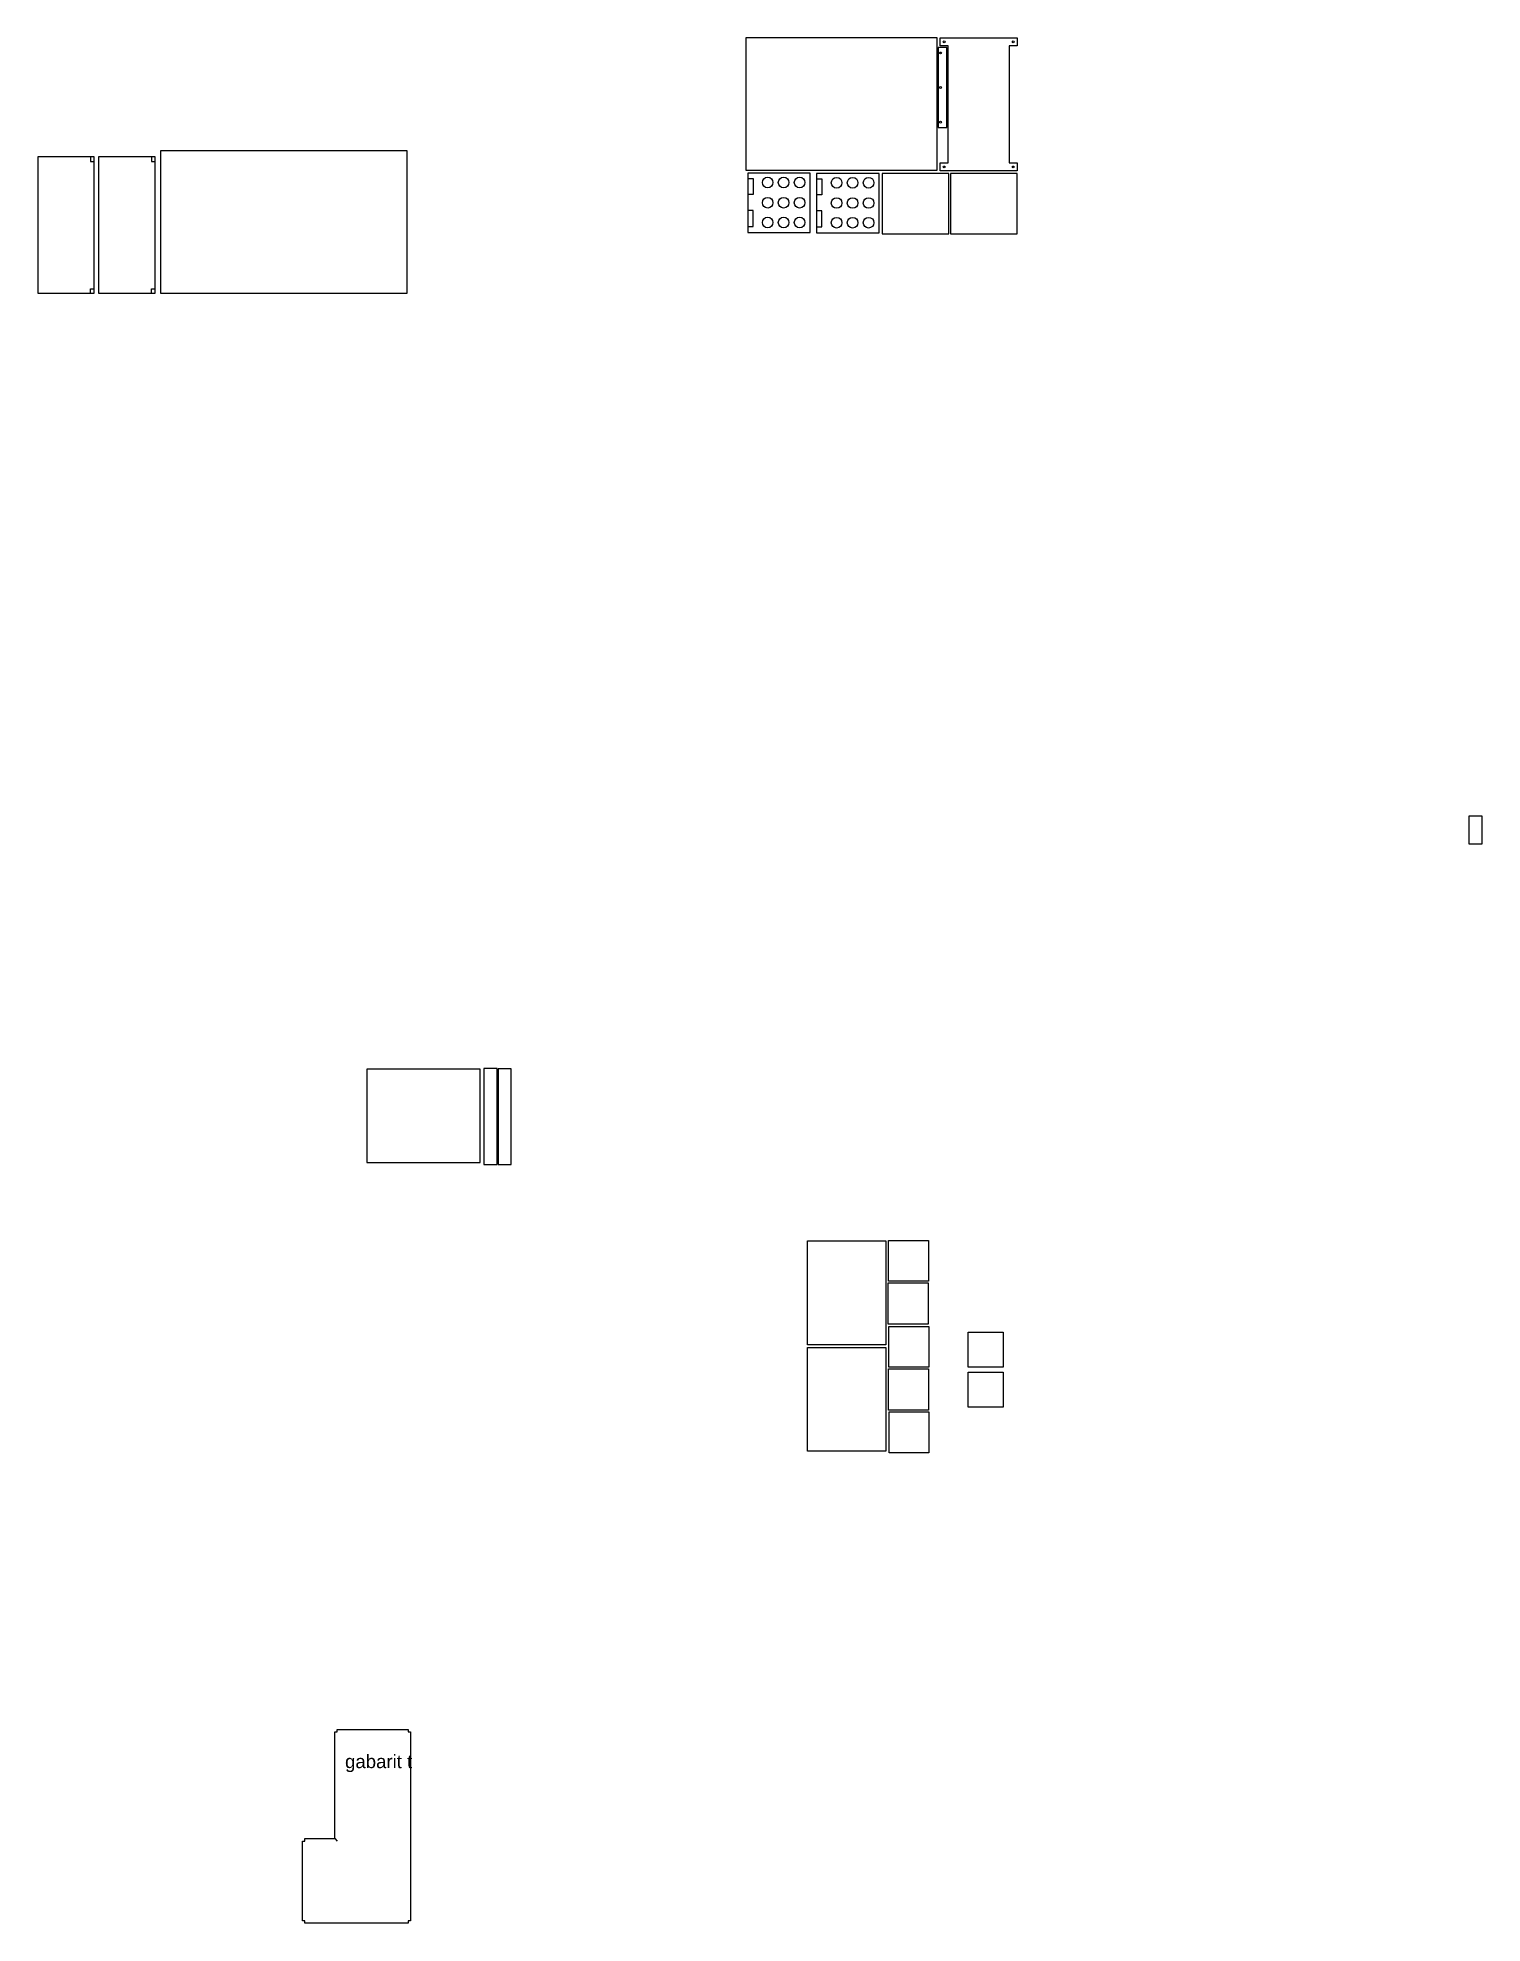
# Model space of a CAD drawing. Header units: inches. Extents: x -3494 to 1931, y -1938 to 5142.
import ezdxf

# ---------------------------------------------------------------- set-up
doc = ezdxf.new("R2010")
doc.units = ezdxf.units.IN
doc.header["$MEASUREMENT"] = 0
doc.styles.add('Arial', font='arial.ttf', dxfattribs={"height": 0.2})

# ---------------------------------------------------------------- blocks, each defined once
blk = doc.blocks.new('Insert2')
at = {"color": 0}
for centre in [(-104.1, 5084.8), (-104.1, 4954.8), (-104.1, 4824.8)]:
    blk.add_circle(centre, 3.5, dxfattribs=at)
blk = doc.blocks.new('Insert1')
at = {"color": 0}
blk.add_lwpolyline([(-112.1, 5104.8), (-112.1, 4804.8), (-80.1, 4804.8), (-80.1, 5104.8)], close=True, dxfattribs=at)
blk.add_blockref('Insert2', (0, 0))
blk = doc.blocks.new('Insert4')
at = {"color": 0}
for centre in [(-90.3, 5126.8), (169.7, 5126.8), (-90.3, 4656.8), (169.7, 4656.8)]:
    blk.add_circle(centre, 3.5, dxfattribs=at)
blk = doc.blocks.new('Insert5')
at = {"color": 0}
for p, q in [((-105.3, 5111.8), (-105.3, 5141.8)), ((-105.3, 5141.8), (184.7, 5141.8)), ((-75.3, 5111.8), (-105.3, 5111.8)), ((-75.3, 4671.8), (-75.3, 5111.8)), ((184.7, 5111.8), (154.7, 5111.8)), ((154.7, 5111.8), (154.7, 4671.8)), ((184.7, 5141.8), (184.7, 5111.8)), ((-105.3, 4641.8), (-105.3, 4671.8)), ((-105.3, 4671.8), (-75.3, 4671.8)), ((184.7, 4641.8), (-105.3, 4641.8)), ((154.7, 4671.8), (184.7, 4671.8)), ((184.7, 4671.8), (184.7, 4641.8))]:
    blk.add_line(p, q, dxfattribs=at)
blk = doc.blocks.new('Insert3')
for name in ['Insert5', 'Insert4']:
    blk.add_blockref(name, (0, 0))
blk = doc.blocks.new('Insert6')
at = {"color": 0}
for centre in [(-752.9, 4598.4), (-692.9, 4598.4), (-632.9, 4598.4), (-752.9, 4522.4), (-692.9, 4522.4), (-632.9, 4522.4), (-752.9, 4448.4), (-692.9, 4448.4), (-632.9, 4448.4)]:
    blk.add_circle(centre, 20, dxfattribs=at)
blk = doc.blocks.new('Insert7')
at = {"color": 0}
for centre in [(-493.9, 4597.4), (-433.9, 4597.4), (-373.9, 4597.4), (-493.9, 4521.4), (-433.9, 4521.4), (-373.9, 4521.4), (-493.9, 4447.4), (-433.9, 4447.4), (-373.9, 4447.4)]:
    blk.add_circle(centre, 20, dxfattribs=at)
blk = doc.blocks.new('Insert8')
at = {"color": 0}
for p, q in [((-3296.5, 4694.7), (-3296.5, 4677.7)), ((-3296.5, 4677.7), (-3282.5, 4677.7)), ((-3296.5, 4182.7), (-3296.5, 4199.7)), ((-3296.5, 4199.7), (-3282.5, 4199.7))]:
    blk.add_line(p, q, dxfattribs=at)
blk.add_lwpolyline([(-3282.5, 4694.7), (-3494.5, 4694.7), (-3494.5, 4182.7), (-3282.5, 4182.7)], close=True, dxfattribs=at)
blk = doc.blocks.new('Insert9')
at = {"color": 0}
for p, q in [((-3067.6, 4694.6), (-3067.6, 4677.6)), ((-3067.6, 4677.6), (-3053.6, 4677.6)), ((-3067.6, 4182.6), (-3067.6, 4199.6)), ((-3067.6, 4199.6), (-3053.6, 4199.6))]:
    blk.add_line(p, q, dxfattribs=at)
blk.add_lwpolyline([(-3053.6, 4694.6), (-3265.6, 4694.6), (-3265.6, 4182.6), (-3053.6, 4182.6)], close=True, dxfattribs=at)

msp = doc.modelspace()

# ---------------------------------------------------------------- linework, layer by layer
at = {"color": 0}
for p, q in [((-827.9, 4613.4), (-807.9, 4613.4)), ((-807.9, 4613.4), (-807.9, 4553.4)), ((-568.9, 4612.4), (-548.9, 4612.4)), ((-548.9, 4612.4), (-548.9, 4552.4)), ((-807.9, 4553.4), (-827.9, 4553.4)), ((-548.9, 4552.4), (-568.9, 4552.4)), ((-807.9, 4493.4), (-827.9, 4493.4)), ((-807.9, 4433.4), (-807.9, 4493.4)), ((-548.9, 4492.4), (-568.9, 4492.4)), ((-548.9, 4432.4), (-548.9, 4492.4)), ((-827.9, 4433.4), (-807.9, 4433.4)), ((-568.9, 4432.4), (-548.9, 4432.4)), ((-2378.4, -1620), (-2378.4, -1219)), ((-2378.4, -1219), (-2369.4, -1219)), ((-2369.4, -1219), (-2369.4, -1210)), ((-2369.4, -1210), (-2103.4, -1210)), ((-2103.4, -1210), (-2103.4, -1219)), ((-2103.4, -1219), (-2094.4, -1219)), ((-2094.4, -1219), (-2094.4, -1929)), ((-2491.4, -1629), (-2491.4, -1620)), ((-2491.4, -1620), (-2378.4, -1620)), ((-2378.4, -1620), (-2369.4, -1629)), ((-2500.4, -1929), (-2500.4, -1629)), ((-2500.4, -1629), (-2491.4, -1629)), ((-2491.4, -1929), (-2500.4, -1929)), ((-2491.4, -1938), (-2491.4, -1929)), ((-2103.4, -1938), (-2491.4, -1938)), ((-2094.4, -1929), (-2103.4, -1929)), ((-2103.4, -1929), (-2103.4, -1938))]:
    msp.add_line(p, q, dxfattribs=at)
for points in [[(-116.4, 5142), (-834.4, 5142), (-834.4, 4645), (-116.4, 4645)], [(-3033.2, 4716.7), (-3033.2, 4182.7), (-2107.2, 4182.7), (-2107.2, 4716.7)], [(-827.9, 4633.4), (-827.9, 4410.4), (-592.9, 4410.4), (-592.9, 4633.4)], [(-568.9, 4632.4), (-568.9, 4409.4), (-333.9, 4409.4), (-333.9, 4632.4)], [(-73.1, 4632.4), (-323.1, 4632.4), (-323.1, 4405.4), (-73.1, 4405.4)], [(184.2, 4632.3), (-65.8, 4632.3), (-65.8, 4405.3), (184.2, 4405.3)], [(1881, 2114.6), (1931, 2114.6), (1931, 2219.6), (1881, 2219.6)], [(-2258.9, 919.2), (-1832.9, 919.2), (-1832.9, 1269.2), (-2258.9, 1269.2)], [(-1818.9, 1271.5), (-1818.9, 911.5), (-1768.9, 911.5), (-1768.9, 1271.5)], [(-1765.7, 1270.6), (-1765.7, 910.6), (-1715.7, 910.6), (-1715.7, 1270.6)], [(-603.1, 234.6), (-603.1, 624.6), (-309.1, 624.6), (-309.1, 234.6)], [(-148.8, 472.9), (-298.8, 472.9), (-298.8, 625.9), (-148.8, 625.9)], [(-149.9, 311.3), (-299.9, 311.3), (-299.9, 466.3), (-149.9, 466.3)], [(-147.5, 150), (-297.5, 150), (-297.5, 303), (-147.5, 303)], [(-603.2, -165.4), (-603.2, 224.6), (-309.2, 224.6), (-309.2, -165.4)], [(132, 150), (0, 150), (0, 282), (132, 282)], [(-148.5, -11.7), (-298.5, -11.7), (-298.5, 143.3), (-148.5, 143.3)], [(132, 0), (0, 0), (0, 132), (132, 132)], [(-147.2, -172), (-297.2, -172), (-297.2, -17), (-147.2, -17)]]:
    msp.add_lwpolyline(points, close=True, dxfattribs=at)

# ---------------------------------------------------------------- block references
for name in ['Insert1', 'Insert3', 'Insert8', 'Insert9', 'Insert6', 'Insert7']:
    msp.add_blockref(name, (0, 0))

# ---------------------------------------------------------------- texts
at = {"color": 0, "style": 'Arial'}
msp.add_text('gabarit t', height=50, dxfattribs=at).set_placement((-2340.2, -1355.4))

doc.saveas('drawing.dxf')
